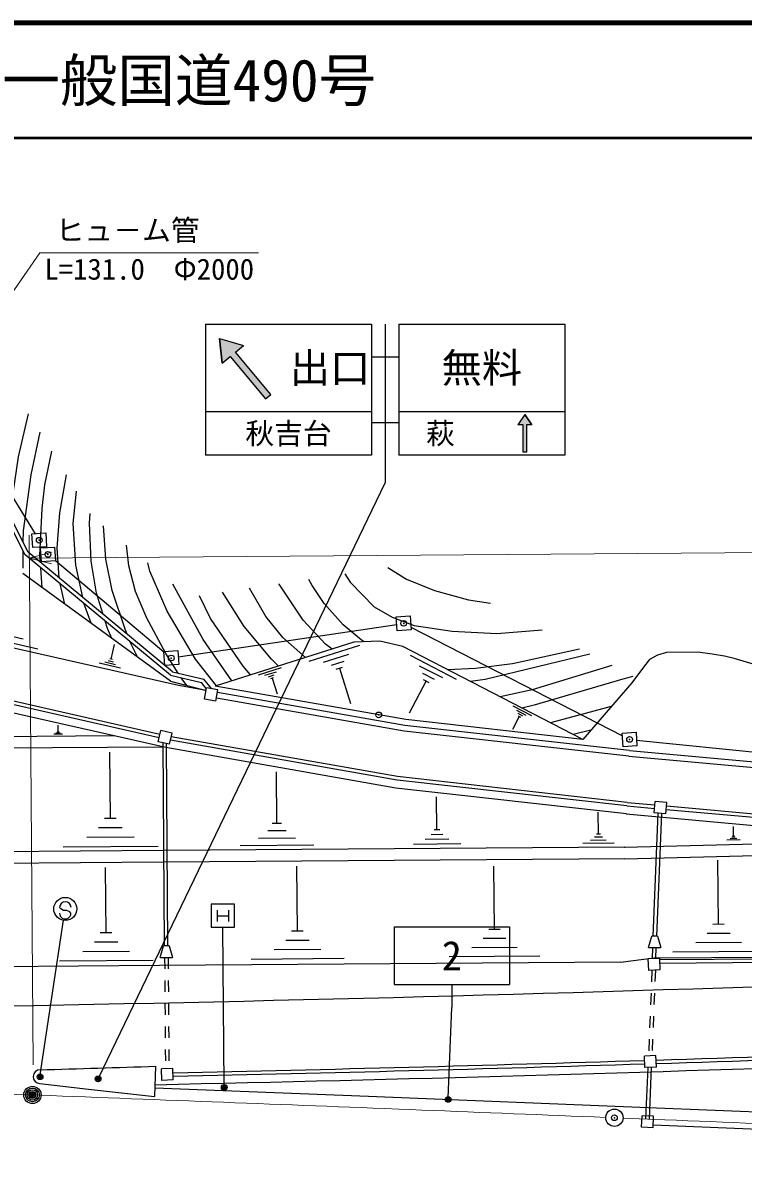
# Model space of a CAD drawing. Units: millimetres, scale not verified. Extents: x 40000 to 680000, y 20000 to 380000.
# Drawn here: x 218516 to 281104, y 280941 to 380000 of the extents above; entities that cross this region are included whole.
import ezdxf
from ezdxf.enums import TextEntityAlignment as Align

# ---------------------------------------------------------------- set-up
doc = ezdxf.new("R2010")
doc.units = ezdxf.units.MM
doc.header["$LTSCALE"] = 1000
doc.header["$PDMODE"] = 32
doc.header["$PDSIZE"] = 500
doc.linetypes.add('CHAIN', pattern=[18.5, 12, -1.5, 3.5, -1.5])
for name, color, linetype, lineweight in [('M-BGD', 7, 'Continuous', 25), ('M-BMK', 2, 'CHAIN', 13), ('M-BMK-ROW', 30, 'Continuous', 25), ('M-BMK-SRVR', 3, 'Continuous', 25), ('M-STR-HTXT', 7, 'Continuous', 13), ('M-STR-STRC', 7, 'Continuous', 25), ('M-TTL', 2, 'Continuous', 140), ('M-TTL-LINE', 7, 'Continuous', 50)]:
    doc.layers.add(name, color=color, linetype=linetype, lineweight=lineweight)
doc.layers.add('M-TTL-TXT', color=7, linetype='Continuous')
doc.styles.add('ＭＳ ゴシック', font='')
doc.styles.get('ＭＳ ゴシック').set_extended_font_data('MS Gothic')

msp = doc.modelspace()

# ---------------------------------------------------------------- hatches: boundary and pattern name
at = {"layer": 'M-STR-STRC'}
for points in [[(236527, 350978), (235838, 350400), (235600, 352550), (237676, 351942), (236987, 351364), (240072, 347687), (239613, 347301)], [(262132, 345958), (261532, 345058), (261982, 345058), (261982, 342658), (262282, 342658), (262282, 345058), (262732, 345058)]]:
    msp.add_hatch(color=256, dxfattribs=at).paths.add_polyline_path(points)

# ---------------------------------------------------------------- linework, layer by layer
at = {"layer": 'M-BGD'}
for p, q in [((218718, 333749), (212110, 346762)), ((218990, 333965), (212406, 346930)), ((218527, 334125), (218520, 332592)), ((231512, 323586), (218990, 333965)), ((231356, 323274), (218718, 333749)), ((231337, 322765), (218512, 332119)), ((220197, 330890), (220080, 332620)), ((222158, 329460), (221752, 331235)), ((224443, 327793), (223826, 329545)), ((218549, 326419), (215734, 327067)), ((232054, 322375), (212243, 326873)), ((219826, 325532), (214197, 326829)), ((226196, 324665), (226495, 325959)), ((247266, 326139), (235222, 322327)), ((249527, 326237), (247266, 326139)), ((251521, 325783), (249527, 326237)), ((243404, 324506), (247800, 325898)), ((244642, 324415), (246840, 325111)), ((267168, 317685), (251521, 325783)), ((252165, 325025), (256177, 322949)), ((273645, 325027), (272956, 324635)), ((274427, 325248), (273645, 325027)), ((277155, 325285), (274427, 325248)), ((278417, 325123), (277155, 325285)), ((279491, 324921), (278417, 325123)), ((280318, 324731), (279491, 324921)), ((226993, 323897), (225144, 324323)), ((226574, 324189), (225649, 324401)), ((226385, 324427), (225923, 324533)), ((226312, 324638), (226081, 324691)), ((239001, 323313), (240978, 323939)), ((245330, 324149), (246429, 324497)), ((245744, 323796), (246294, 323970)), ((252960, 324105), (254966, 323067)), ((272519, 324096), (271430, 322629)), ((272956, 324635), (272519, 324096)), ((282159, 324174), (280318, 324731)), ((231356, 323274), (234052, 322640)), ((231512, 323586), (234245, 322944)), ((232779, 322389), (232287, 323061)), ((234903, 322112), (234245, 322944)), ((239558, 323272), (240547, 323585)), ((239868, 323152), (240362, 323309)), ((240054, 322994), (240301, 323072)), ((240177, 323033), (240616, 321649)), ((246019, 323883), (246993, 320806)), ((253254, 323444), (254257, 322925)), ((230359, 317838), (211168, 322195)), ((230426, 318130), (211235, 322487)), ((231337, 322765), (234434, 321957)), ((234434, 321957), (232030, 322380)), ((234461, 322123), (234052, 322640)), ((234310, 321196), (234471, 322183)), ((235458, 322022), (234471, 322183)), ((251786, 319415), (235222, 322327)), ((235297, 321035), (235458, 322022)), ((253548, 322784), (252095, 319975)), ((253297, 322913), (253799, 322654)), ((271430, 322629), (267168, 317685)), ((230956, 316985), (211014, 321512)), ((235297, 321035), (234310, 321196)), ((251643, 318425), (235339, 321291)), ((251715, 318920), (235419, 321784)), ((261087, 320607), (262713, 319766)), ((261409, 320234), (262222, 319814)), ((261528, 319966), (261935, 319756)), ((269630, 320574), (264361, 319138)), ((267168, 317685), (251786, 319415)), ((261647, 319699), (261058, 318560)), ((261546, 319751), (261749, 319646)), ((226481, 318001), (210590, 317881)), ((221965, 318167), (221203, 318161)), ((221774, 318241), (221393, 318238)), ((221678, 318317), (221488, 318315)), ((221630, 318393), (221535, 318392)), ((221582, 318392), (221578, 318925)), ((230280, 317496), (230505, 318470)), ((231479, 318245), (230505, 318470)), ((231254, 317271), (231479, 318245)), ((271174, 316229), (251643, 318425)), ((271224, 316726), (251715, 318920)), ((267854, 318490), (266328, 318120)), ((230661, 317032), (210598, 316881)), ((231254, 317271), (230280, 317496)), ((230745, 317033), (230661, 317032)), ((230830, 299745), (230698, 317399)), ((231130, 299748), (230998, 317330)), ((251030, 314166), (231337, 317628)), ((251073, 314464), (231404, 317921)), ((226125, 310832), (226081, 316602)), ((250930, 313473), (230956, 316985)), ((271174, 316229), (291456, 314396)), ((271224, 316726), (291517, 314892)), ((240589, 310390), (240555, 314871)), ((270995, 311922), (251030, 314166)), ((271013, 312222), (251073, 314464)), ((270952, 311222), (250930, 313473)), ((254500, 309827), (254458, 312701)), ((271013, 312222), (273437, 312003)), ((273380, 311305), (273462, 312302)), ((274459, 312219), (273462, 312302)), ((274376, 311223), (274459, 312219)), ((268524, 309470), (268497, 311372)), ((270924, 311226), (290852, 309432)), ((270986, 311923), (273413, 311704)), ((273294, 300598), (273724, 311277)), ((274376, 311223), (273380, 311305)), ((273595, 300600), (274023, 311252)), ((274409, 311615), (290905, 310130)), ((274433, 311914), (290942, 310428)), ((226640, 310835), (225609, 310828)), ((240989, 310393), (240189, 310387)), ((280262, 309300), (280250, 310114)), ((228198, 309198), (224076, 309167)), ((227161, 310015), (225100, 310000)), ((242199, 309122), (238998, 309097)), ((241394, 309756), (239793, 309744)), ((255019, 309424), (253992, 309409)), ((254756, 309831), (254243, 309823)), ((268867, 309203), (268188, 309193)), ((268694, 309472), (268354, 309467)), ((280556, 309072), (279975, 309063)), ((280409, 309186), (280118, 309182)), ((280335, 309301), (280189, 309299)), ((230265, 308390), (222022, 308328)), ((250778, 308182), (230728, 308032)), ((243804, 308493), (237402, 308445)), ((270801, 308329), (250778, 308182)), ((256570, 308624), (252464, 308566)), ((255538, 309020), (253485, 308991)), ((269894, 308674), (267177, 308635)), ((269211, 308936), (267852, 308917)), ((270801, 308329), (290821, 308827)), ((270810, 308330), (270858, 308336)), ((280848, 308960), (279686, 308943)), ((230728, 308032), (210665, 307881)), ((250785, 307182), (230736, 307032)), ((270817, 307330), (250785, 307182)), ((270817, 307330), (290838, 307827)), ((278957, 301625), (278909, 307198)), ((230736, 307032), (210673, 306881)), ((225755, 300881), (225712, 306568)), ((242369, 301029), (242327, 306680)), ((259484, 301181), (259443, 306690)), ((259976, 301184), (258992, 301177)), ((279454, 301629), (278459, 301620)), ((226263, 300885), (225247, 300877)), ((243385, 300229), (241366, 300214)), ((242874, 301033), (241865, 301025)), ((260474, 300401), (258506, 300386)), ((272889, 299595), (273164, 300597)), ((273659, 300601), (273164, 300597)), ((273659, 300601), (273952, 299603)), ((279959, 300837), (277968, 300820)), ((227799, 299271), (223736, 299241)), ((226777, 300076), (224746, 300061)), ((230455, 298742), (230731, 299744)), ((231226, 299748), (230731, 299744)), ((231226, 299748), (231519, 298751)), ((244400, 299430), (240363, 299399)), ((261463, 299621), (257528, 299592)), ((272889, 299595), (273952, 299603)), ((273215, 298632), (273254, 299597)), ((273516, 298643), (273555, 299600)), ((282958, 299270), (274996, 299202)), ((280961, 300049), (276980, 300015)), ((229836, 298474), (221711, 298413)), ((250430, 298189), (230392, 298039)), ((230455, 298742), (231519, 298751)), ((230837, 298745), (230845, 297745)), ((231137, 298748), (231145, 297748)), ((246424, 298638), (238351, 298577)), ((270458, 298337), (250430, 298189)), ((263436, 298848), (255566, 298790)), ((270458, 298337), (273368, 298699)), ((273856, 298656), (272857, 298618)), ((272895, 297619), (272857, 298618)), ((273368, 298699), (290483, 298829)), ((273895, 297657), (273856, 298656)), ((273860, 298552), (290485, 298679)), ((273872, 298252), (290487, 298379)), ((230392, 298039), (210349, 297887)), ((273895, 297657), (272895, 297619)), ((273175, 297629), (273135, 296630)), ((273476, 297641), (273436, 296642)), ((230852, 296745), (230860, 295745)), ((231152, 296748), (231160, 295748)), ((273095, 295631), (273055, 294632)), ((273395, 295643), (273355, 294643)), ((230867, 294745), (230875, 293745)), ((231167, 294748), (231175, 293748)), ((273014, 293633), (272974, 292633)), ((273315, 293644), (273275, 292645)), ((230882, 292745), (230890, 291745)), ((231182, 292748), (231190, 291748)), ((272934, 291634), (272894, 290635)), ((273235, 291646), (273195, 290647)), ((230897, 290745), (230905, 289745)), ((231197, 290748), (231205, 289748)), ((230058, 289284), (229958, 286653)), ((273526, 290206), (272526, 290168)), ((272565, 289169), (272526, 290168)), ((273564, 289207), (273526, 290206)), ((231553, 289092), (230553, 289059)), ((230587, 288059), (230553, 289059)), ((231587, 288093), (231553, 289092)), ((273564, 289207), (272565, 289169)), ((272656, 284713), (272835, 289179)), ((272955, 284701), (273136, 289190)), ((231587, 288093), (230587, 288059)), ((272272, 283974), (272316, 284973)), ((273315, 284930), (272316, 284973)), ((273271, 283931), (273315, 284930)), ((273271, 283931), (272272, 283974))]:
    msp.add_line(p, q, dxfattribs=at)
for points in [[(217378, 337138), (218144, 342276), (219015, 346012)], [(220010, 344405), (219207, 340707), (218534, 335843), (218530, 334870)], [(220048, 333088), (220009, 333674), (220207, 337775), (220435, 339839), (221025, 342764)], [(221662, 331750), (221495, 334312), (221720, 337392), (222300, 340706)], [(223722, 330043), (223137, 332839), (222905, 336478), (223176, 339289)], [(225501, 328568), (224932, 330417), (224464, 333196), (224299, 336487), (224378, 337348)], [(227585, 326841), (227408, 327283), (226275, 330657), (225737, 333365), (225534, 336258)], [(232027, 323465), (230937, 325162), (229297, 328226), (228321, 330554), (227732, 332798), (227534, 334576)], [(235341, 322364), (233534, 324685), (231063, 328858), (229566, 332312), (229365, 333036)], [(246481, 332080), (246952, 331363), (249046, 329238), (250594, 328336), (252512, 327604), (255806, 327107), (259713, 326901), (263649, 327220)], [(250235, 332640), (251857, 331622), (254272, 330647), (257237, 329832), (259155, 329530)], [(236680, 322788), (234188, 326370), (231558, 331192)], [(245406, 325550), (244805, 325989), (242886, 328067), (240791, 331196), (240777, 331228)], [(248176, 326179), (247901, 326365), (246360, 327654), (244692, 329519), (243651, 331072), (243355, 331613)], [(238302, 323302), (237649, 324052), (234832, 328221), (233861, 330195)], [(240741, 324073), (240115, 324661), (237748, 327527), (235880, 330497)], [(243083, 324815), (241112, 326571), (239627, 328376), (238221, 330846)], [(226264, 326465), (225882, 327329), (225683, 327976)], [(228523, 324817), (227936, 325966), (227851, 326179)], [(266891, 325553), (261062, 324261), (257860, 323855), (255434, 323758)], [(267776, 325098), (258693, 322898), (257422, 322729)], [(269680, 324119), (262773, 321998), (259992, 321399)], [(271518, 323175), (270635, 322945), (262944, 320675), (261880, 320422)], [(219991, 287776), (224230, 287304), (229958, 286653)], [(229986, 287398), (248551, 286678), (272846, 285706)], [(272846, 285706), (290314, 285007), (307781, 284330), (325249, 283695), (342718, 283125), (360188, 282640), (377660, 282261), (395133, 282011), (412606, 281911), (430077, 281981), (447546, 282244), (465009, 282720), (482463, 283431), (499911, 284398)], [(273282, 284188), (290254, 283509), (307725, 282831), (325197, 282196), (342673, 281625), (360151, 281140), (369361, 280941)]]:
    msp.add_lwpolyline(points, dxfattribs=at)
for centre, radius, start, end in [((134045, 4790385), 4496625, 270.62438, 272.74733), ((134045, 4790385), 4502725, 271.77532, 272.85514), ((134045, 4790385), 4503725, 271.22078, 272.85514), ((134045, 4790385), 4503025, 271.77535, 272.85514), ((86905, 4789232), 4502225, 271.69416, 271.82209), ((134045, 4790385), 4502725, 271.24101, 271.76259), ((134045, 4790385), 4503025, 271.24106, 271.76262), ((220013, 288376), 600, 90.22013, 267.93646)]:
    msp.add_arc(centre, radius, start, end, dxfattribs=at)
msp.add_point((249437, 319828), dxfattribs=at)
at = {"layer": 'M-BMK'}
for points in [[(229948, 286386), (228949, 286424), (227950, 286463), (226950, 286501), (225951, 286539), (224952, 286577), (223953, 286614), (222953, 286652), (221954, 286690), (220955, 286727), (219955, 286764), (218956, 286802), (217957, 286839), (216957, 286876), (215958, 286913), (214959, 286950), (213959, 286986), (212960, 287023), (211961, 287059), (210961, 287096), (209962, 287132)], [(249933, 285606), (248934, 285645), (247935, 285685), (246935, 285724), (245936, 285764), (244937, 285803), (243938, 285843), (242938, 285882), (241939, 285921), (240940, 285960), (239941, 285999), (238941, 286038), (237942, 286077), (236943, 286116), (235944, 286155), (234944, 286194), (233945, 286232), (232946, 286271), (231947, 286309), (230947, 286348), (229948, 286386)], [(269168, 284837), (268168, 284877), (267169, 284917), (266170, 284957), (265171, 284997), (264172, 285037), (263172, 285077), (262173, 285117), (261174, 285157), (260175, 285197), (259176, 285237), (258176, 285277), (257177, 285317), (256178, 285357), (255179, 285397), (254180, 285437), (253180, 285477), (252181, 285516), (251182, 285556), (249933, 285606)], [(272806, 284690), (271307, 284751), (270666, 284776)], [(272806, 284690), (274305, 284630), (275304, 284590), (276303, 284550), (277302, 284510), (278301, 284470), (279300, 284429), (280300, 284389), (281299, 284349), (282298, 284309), (283297, 284269), (284296, 284229), (285296, 284190), (286295, 284150), (287294, 284110), (288293, 284070), (289293, 284031), (289901, 284007)]]:
    msp.add_lwpolyline(points, dxfattribs=at)
at = {"layer": 'M-BMK-ROW'}
for p, q in [((212506, 347028), (219591, 335582)), ((219309, 335567), (220506, 335648)), ((219390, 334370), (219309, 335567)), ((220506, 335648), (220587, 334451)), ((220587, 334451), (219390, 334370)), ((220066, 334344), (221263, 334426)), ((220147, 333147), (220066, 334344)), ((220305, 334432), (220348, 334364)), ((221263, 334426), (221344, 333229)), ((221344, 333229), (220147, 333147)), ((221343, 333250), (230781, 325312)), ((250966, 328347), (252163, 328429)), ((250966, 328347), (252163, 328429)), ((251048, 327150), (250966, 328347)), ((251048, 327150), (250966, 328347)), ((252163, 328429), (252245, 327232)), ((252163, 328429), (252245, 327232)), ((232014, 324864), (251010, 327701)), ((252245, 327232), (251048, 327150)), ((252245, 327232), (251048, 327150)), ((252229, 327469), (270615, 318017)), ((230779, 325333), (231977, 325415)), ((230861, 324136), (230779, 325333)), ((231977, 325415), (232058, 324217)), ((232058, 324217), (230861, 324136)), ((270599, 318255), (271796, 318336)), ((270680, 317057), (270599, 318255)), ((271796, 318336), (271878, 317139)), ((271878, 317139), (270680, 317057)), ((271844, 317636), (290550, 315759))]:
    msp.add_line(p, q, dxfattribs=at)
for p in [(219948, 335009), (220705, 333787), (251606, 327789), (251606, 327789), (231419, 324775), (271238, 317697)]:
    msp.add_point(p, dxfattribs=at)
at = {"layer": 'M-BMK-SRVR'}
for centre, radius in [((219353, 286787), 750), ((219353, 286787), 600), ((219353, 286787), 450), ((219353, 286787), 300), ((219353, 286787), 150), ((219353, 286787), 100), ((269917, 284806), 750)]:
    msp.add_circle(centre, radius, dxfattribs=at)
for p in [(219353, 286787), (269917, 284806)]:
    msp.add_point(p, dxfattribs=at)
at = {"layer": 'M-STR-HTXT'}
for p, q in [((220000, 360000), (181813, 304987)), ((220000, 360000), (239000, 360000)), ((563559, 336022), (219078, 333459)), ((219406, 289402), (219063, 335459)), ((221006, 333991), (219078, 333459)), ((219078, 333459), (221014, 332956))]:
    msp.add_line(p, q, dxfattribs=at)
at = {"layer": 'M-STR-STRC'}
for p, q in [((234400, 353800), (248800, 353800)), ((234400, 353800), (234400, 342400)), ((248800, 353800), (248800, 342400)), ((250000, 353800), (250000, 340000)), ((251200, 353800), (265600, 353800)), ((251200, 353800), (251200, 342400)), ((265600, 353800), (265600, 342400)), ((235838, 350400), (235600, 352550)), ((235600, 352550), (235838, 350400)), ((235600, 352550), (237676, 351942)), ((236987, 351364), (237676, 351942)), ((235838, 350400), (236527, 350978)), ((236527, 350978), (239613, 347301)), ((240072, 347687), (236987, 351364)), ((248800, 350950), (250000, 350950)), ((250000, 350950), (251200, 350950)), ((239613, 347301), (240072, 347687)), ((234400, 346200), (248800, 346200)), ((251200, 346200), (265600, 346200)), ((262132, 345958), (261532, 345058)), ((262732, 345058), (262132, 345958)), ((262132, 345958), (262732, 345058)), ((248800, 345250), (250000, 345250)), ((250000, 345250), (251200, 345250)), ((261982, 345058), (261532, 345058)), ((261982, 342658), (261982, 345058)), ((262732, 345058), (262282, 345058)), ((262282, 345058), (262282, 342658)), ((248800, 342400), (234400, 342400)), ((265600, 342400), (251200, 342400)), ((262282, 342658), (261982, 342658)), ((225117, 288318), (250000, 340000)), ((234894, 303362), (234894, 301362)), ((236894, 303362), (234894, 303362)), ((236894, 301362), (236894, 303362)), ((221806, 302975), (221707, 303093)), ((222051, 302835), (221806, 302975)), ((222352, 302833), (222051, 302835)), ((222597, 302721), (222352, 302833)), ((222703, 302585), (222597, 302721)), ((235394, 302862), (235394, 301862)), ((235394, 302362), (236394, 302362)), ((236394, 302862), (236394, 301862)), ((220038, 288524), (222057, 301975)), ((234894, 301362), (236894, 301362)), ((236016, 287600), (235894, 301362)), ((250788, 301395), (260788, 301395)), ((250788, 301395), (250788, 296395)), ((260788, 301395), (260788, 296395)), ((250788, 296395), (260788, 296395)), ((255788, 296395), (255788, 294395)), ((255475, 286551), (255788, 294395))]:
    msp.add_line(p, q, dxfattribs=at)
for centre, radius in [((222206, 302964), 1000), ((220016, 288375), 150), ((220016, 288375), 120), ((220016, 288375), 90), ((220016, 288375), 60), ((220016, 288375), 30), ((225052, 288183), 150), ((225052, 288183), 120), ((225052, 288183), 90), ((225052, 288183), 60), ((225052, 288183), 30), ((236017, 287450), 150), ((236017, 287450), 120), ((236017, 287450), 90), ((236017, 287450), 60), ((236017, 287450), 30), ((255469, 286401), 150), ((255469, 286401), 120), ((255469, 286401), 90), ((255469, 286401), 60), ((255469, 286401), 30)]:
    msp.add_circle(centre, radius, dxfattribs=at)
for centre, start, end in [((222207, 303089), 359.55488, 179.55488), ((222203, 302589), 179.55488, 359.55488)]:
    msp.add_arc(centre, 500, start, end, dxfattribs=at)
for p in [(220016, 288375), (225052, 288183), (236017, 287450), (255469, 286401)]:
    msp.add_point(p, dxfattribs=at)
at = {"layer": 'M-TTL'}
msp.add_line((680000, 380000), (40000, 380000), dxfattribs=at)
at = {"layer": 'M-TTL-LINE'}
msp.add_line((40000, 370000), (680000, 370000), dxfattribs=at)

# ---------------------------------------------------------------- texts
at = {"layer": 'M-STR-HTXT', "style": 'ＭＳ ゴシック'}
msp.add_text('ヒュ－ム管', height=1833, dxfattribs=at).set_placement((221375, 360500), align=Align.BOTTOM_LEFT)
msp.add_text('L=131.0\u3000Φ2000', height=1833, dxfattribs=at).set_placement((229500, 359500), align=Align.TOP_CENTER)
at = {"layer": 'M-STR-STRC', "style": 'ＭＳ ゴシック'}
for s, height, p in [('出口', 2566, (245200, 350000)), ('無料', 2566, (258400, 350000)), ('秋吉台', 1833, (241600, 344300)), ('萩', 1833, (254800, 344300)), ('2', 2566, (255788, 298895))]:
    msp.add_text(s, height=height, dxfattribs=at).set_placement(p, align=Align.MIDDLE_CENTER)
at = {"layer": 'M-TTL-TXT', "style": 'ＭＳ ゴシック'}
msp.add_text('一般国道490号', height=3666, dxfattribs=at).set_placement((216734, 375000), align=Align.MIDDLE_LEFT)

doc.saveas('drawing.dxf')
